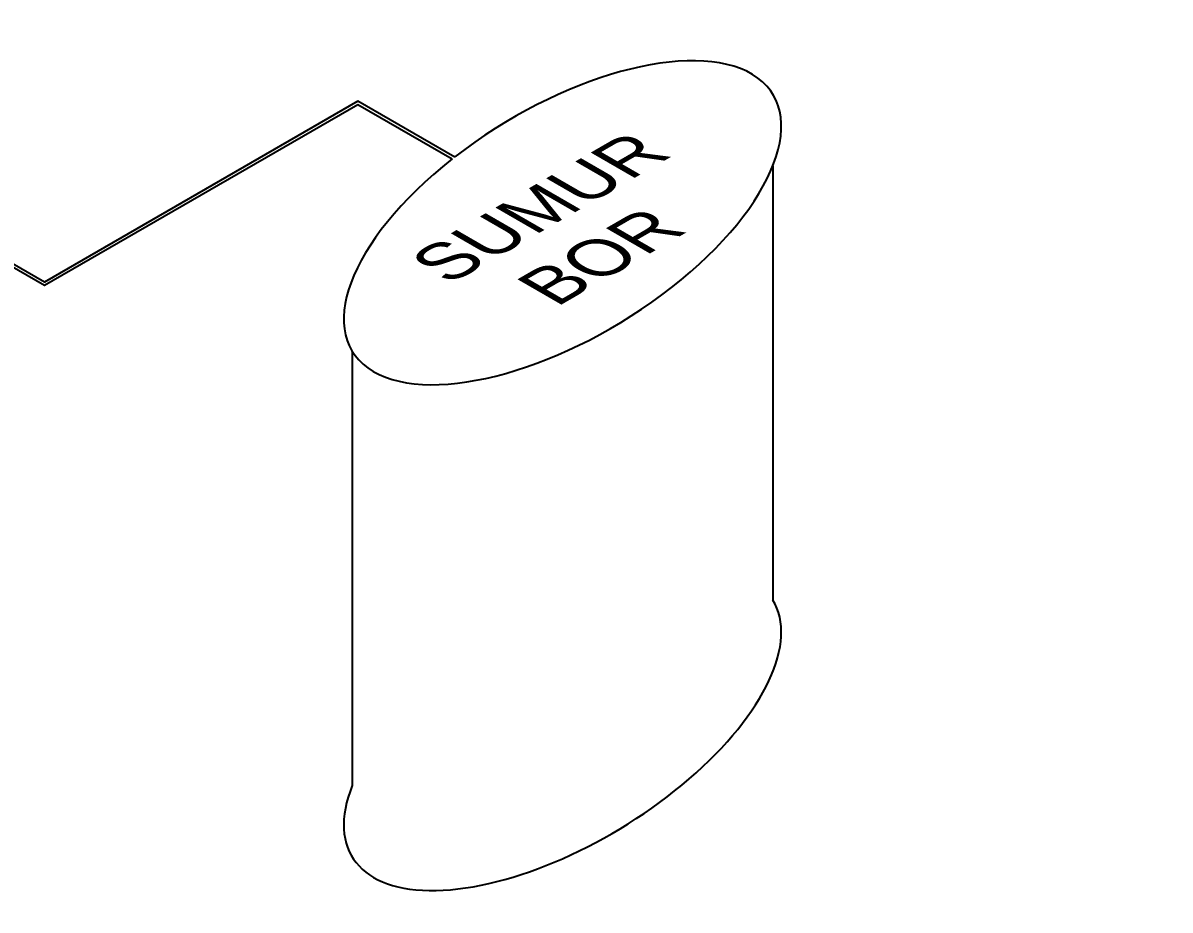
# Model space of a CAD drawing. Header units: centimetres. Extents: x -377343 to 693706, y 194584 to 813780.
# Drawn here: x 208695 to 209342, y 498254 to 498754 of the extents above; entities that cross this region are included whole.
import ezdxf

# ---------------------------------------------------------------- set-up
doc = ezdxf.new("R2010")
doc.units = ezdxf.units.CM
doc.layers.add('Layer1', color=7, linetype='Continuous')
doc.layers.add('PIPA', color=11, linetype='Continuous')
doc.styles.get("Standard").update_dxf_attribs({"font": 'arial.ttf'})

msp = doc.modelspace()

# ---------------------------------------------------------------- linework, layer by layer
at = {"layer": 'PIPA'}
for p, q in [((209117.855, 498673.853, -377208.315), (209117.855, 498428.948, -377208.315)), ((208880.646, 498569.31, -377208.315), (208880.646, 498324.405, -377208.315))]:
    msp.add_line(p, q, dxfattribs=at)
at = {"layer": 'PIPA', "lineweight": 35, "extrusion": (0, 0.816497, 0.57735), "elevation": 193451.324}
msp.add_lwpolyline([(-421704.212, -325591.681), (-159560.265, -63447.734), (377343.333, -600351.331), (-158232.47, -1135927.133), (-693706.405, -600453.199), (-454216.825, -360963.619)], dxfattribs=at)
at = {"layer": 'PIPA', "extrusion": (0, 0.816497, 0.57735), "elevation": 189298.815}
for points in [[(-208937.001, -596026.221), (-208883.786, -596079.436), (-208707.103, -595902.754), (-207194.793, -597415.064), (-207379.308, -597599.579)], [(-208938.495, -596028.245), (-208883.786, -596082.954), (-208707.103, -595906.272), (-207198.311, -597415.064), (-207379.308, -597596.061), (-207460.197, -597515.173)]]:
    msp.add_lwpolyline(points, dxfattribs=at)
at = {"layer": 'PIPA'}
for centre, start_param, end_param in [((208999.25, 498641.795, -377208.315), 4.9622751, 11.2314985), ((208999.25, 498356.463, -377208.315), 5.7252295, 9.424778)]:
    msp.add_ellipse(centre, major_axis=(-118.605, -72.485), ratio=0.4687087, start_param=start_param, end_param=end_param, dxfattribs=at)

# ---------------------------------------------------------------- texts
at = {"layer": 'Layer1', "extrusion": (0, 0.816497, 0.57735), "insert": (208910.55, 498620.955, -377281.35), "char_height": 35, "attachment_point": 1, "text_direction": (0.707107, 0.408248, -0.57735)}
msp.add_mtext_dynamic_manual_height_columns('SUMUR \\P  BOR', width=222.9384, gutter_width=12.5, heights=[0], dxfattribs=at)

doc.saveas('drawing.dxf')
